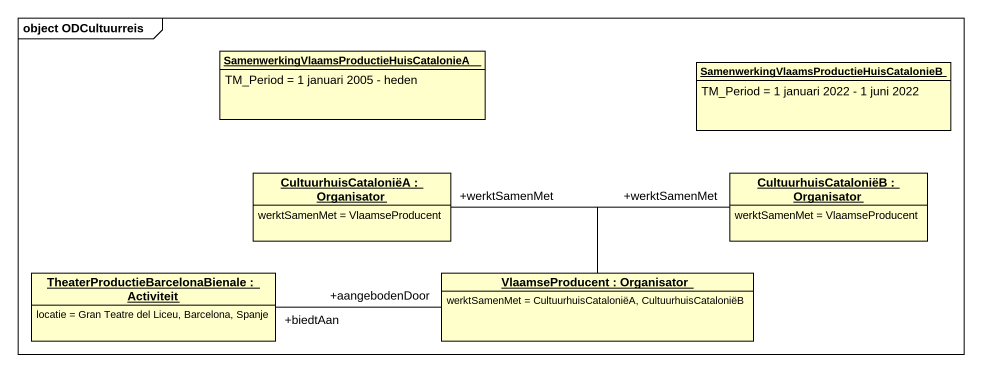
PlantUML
@startuml
mainframe object ODCultuurreis
hide circle
hide empty members
object "SamenwerkingVlaamsProductieHuisCatalonieA" as SamenwerkingVlaamsProductieH {
  TM_Period = 1 januari 2005 - heden
}
object "SamenwerkingVlaamsProductieHuisCatalonieB" as SamenwerkingVlaamsProductieH_2 {
  TM_Period = 1 januari 2022 - 1 juni 2022
}
object "CultuurhuisCataloniëA : Organisator" as CultuurhuisCataloniëA {
  werktSamenMet = VlaamseProducent
}
object "CultuurhuisCataloniëB : Organisator" as CultuurhuisCataloniëB {
  werktSamenMet = VlaamseProducent
}
object "TheaterProductieBarcelonaBienale : Activiteit" as TheaterProductieBarcelonaBie {
  locatie = Gran Teatre del Liceu, Barcelona, Spanje
}
object "VlaamseProducent : Organisator" as VlaamseProducent {
  werktSamenMet = CultuurhuisCataloniëA, CultuurhuisCataloniëB
}
VlaamseProducent -left- "+werktSamenMet" CultuurhuisCataloniëA
VlaamseProducent -right- "+werktSamenMet" CultuurhuisCataloniëB
VlaamseProducent "+aangebodenDoor" -left- "+biedtAan" TheaterProductieBarcelonaBie
@enduml
